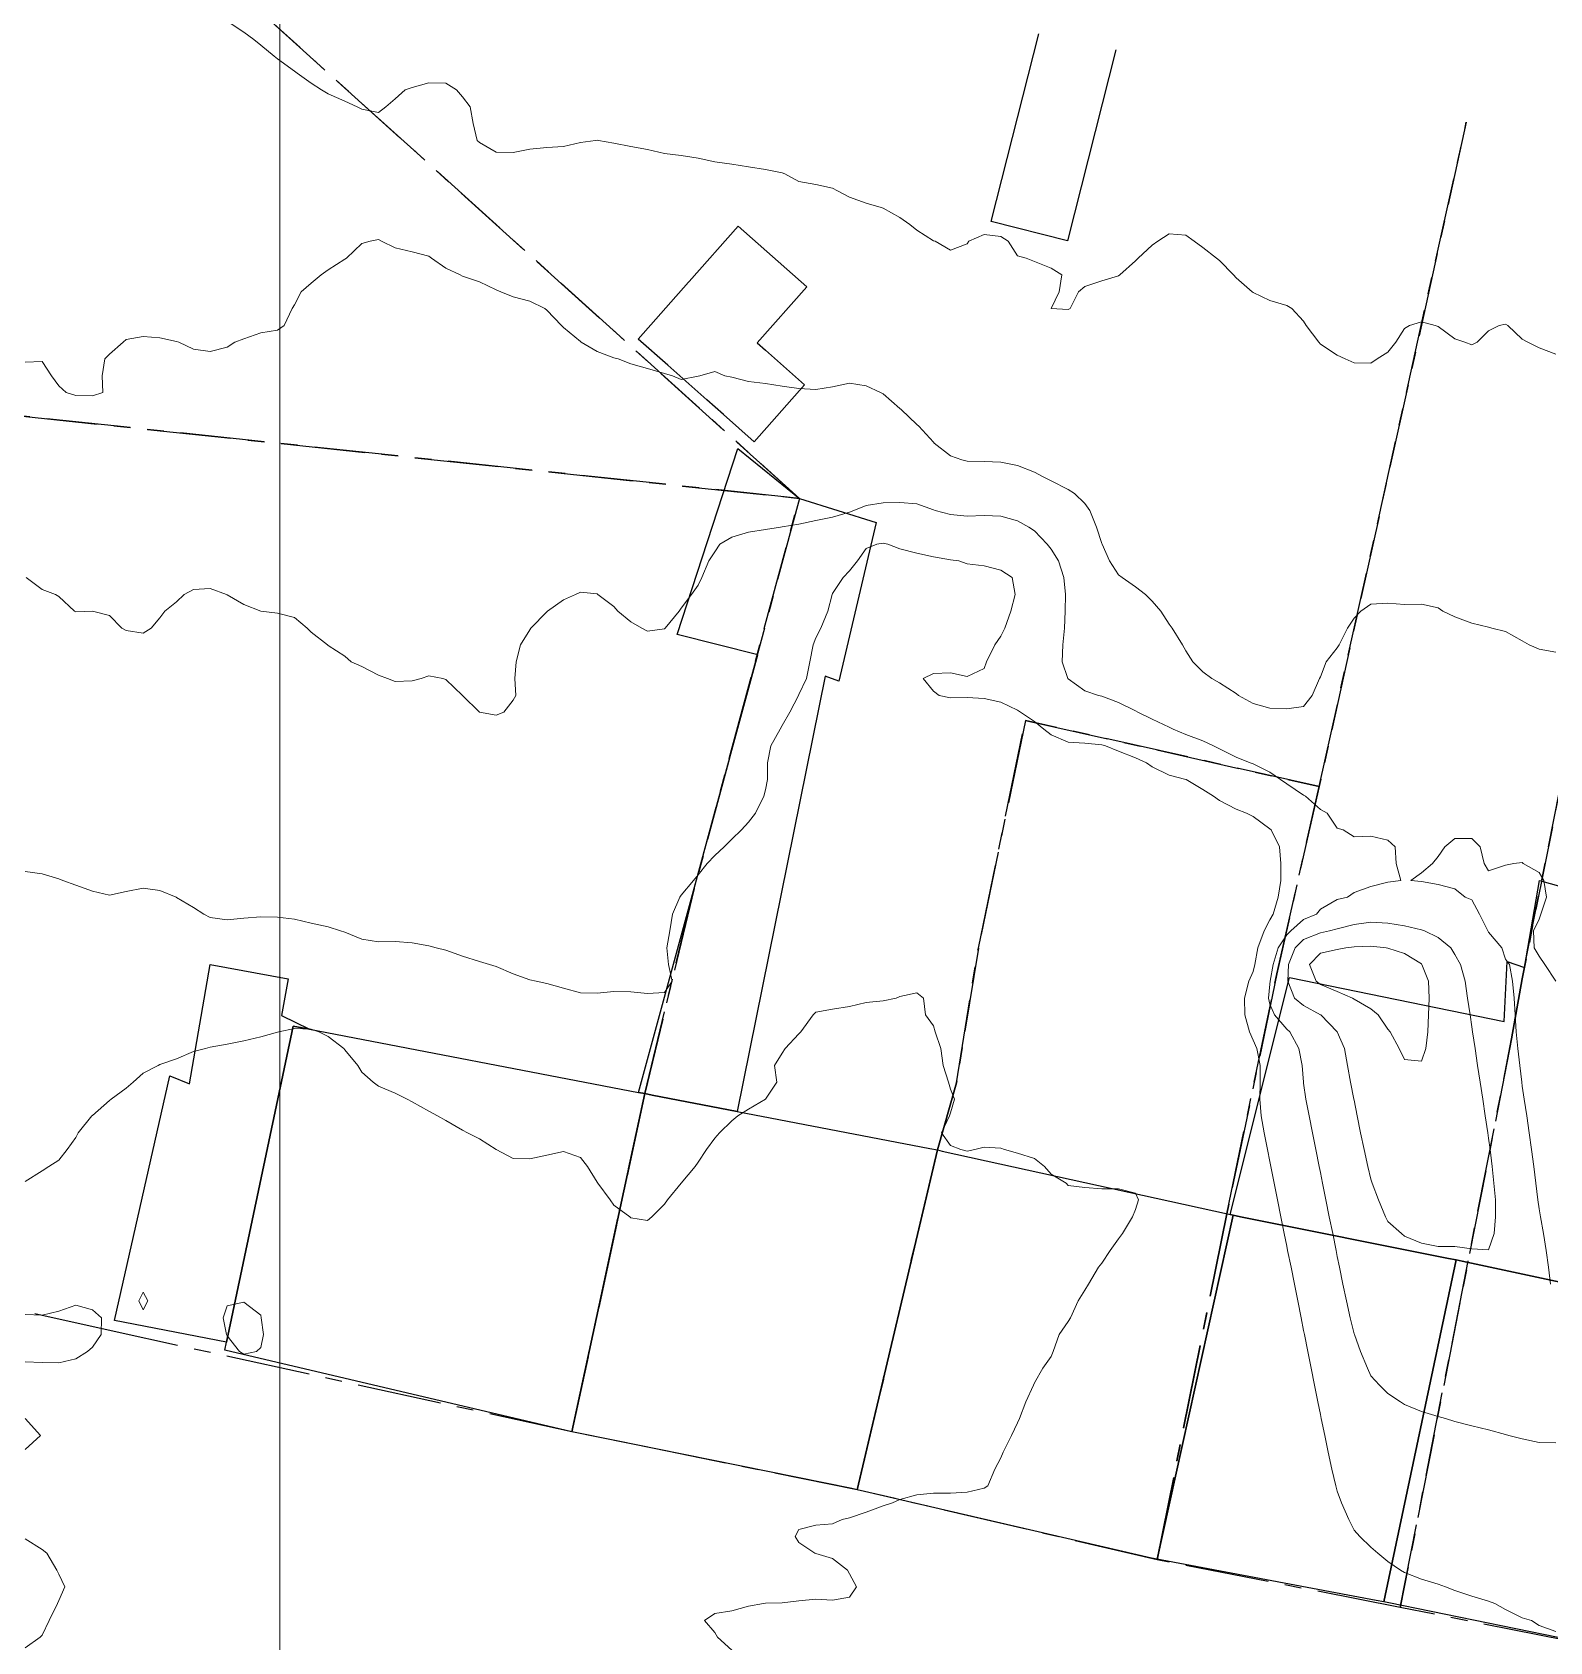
# Model space of a CAD drawing. Header units: centimetres. Extents: x 0 to 642158, y -847 to 649707.
# Drawn here: x 617159.46 to 617204.57, y 621614.12 to 621661.96 of the extents above; entities that cross this region are included whole.
import ezdxf

# ---------------------------------------------------------------- set-up
doc = ezdxf.new("R2010")
doc.units = ezdxf.units.CM
doc.header["$MEASUREMENT"] = 0
doc.linetypes.add('CENTERX2', pattern=[4, 2.5, -0.5, 0.5, -0.5])
doc.layers.add('MEV_grille', color=254, linetype='Continuous', lineweight=9)
doc.layers.add('WAL_topographie 0.5', color=253, linetype='Continuous', lineweight=20)
doc.layers.add('SPW_batiments', color=7, linetype='Continuous')
doc.layers.add('SPW_parcellaire cadastral', color=7, linetype='CENTERX2', lineweight=25, true_color=0xff0542)

# ---------------------------------------------------------------- blocks, each defined once
blk = doc.blocks.new('*U112')
at = {"layer": 'MEV_grille', "transparency": 33554687}
blk.add_lwpolyline([(0, 1825.476), (0, -1825.476)], dxfattribs=at)
blk = doc.blocks.new('*U113')
at = {"layer": 'MEV_grille', "color": 0, "linetype": 'ByBlock', "lineweight": -2, "transparency": 16777216}
blk.add_blockref('*U112', (1800, 0), dxfattribs=at)

msp = doc.modelspace()

# ---------------------------------------------------------------- linework, layer by layer
at = {"layer": 'SPW_batiments'}
for points in [[(617191.669, 621661.438), (617190.228, 621655.758), (617187.961, 621656.341), (617189.376, 621661.912)], [(617181.256, 621652.511), (617182.418, 621651.482), (617180.92, 621649.79), (617180.006, 621650.598), (617179.512, 621651.036), (617178.349, 621652.065), (617177.471, 621652.842), (617178.97, 621654.535), (617178.983, 621654.55), (617180.446, 621656.202), (617182.486, 621654.396), (617181.01, 621652.729), (617181.253, 621652.514), (617181.256, 621652.511)], [(617182.262, 621648.107), (617184.546, 621647.39), (617183.43, 621642.674), (617183.03, 621642.824), (617180.413, 621629.883), (617177.886, 621630.369), (617177.665, 621630.412), (617177.483, 621630.446), (617181.03, 621643.457), (617178.63, 621644.057), (617180.429, 621649.59), (617182.262, 621648.107)], [(617207.099, 621624.327), (617201.962, 621625.431), (617201.782, 621625.469), (617201.561, 621625.513), (617195.377, 621626.753), (617195.156, 621626.797), (617195.069, 621626.816), (617196.831, 621633.859), (617203.214, 621632.56), (617203.298, 621634.343), (617203.814, 621634.16), (617204.263, 621636.743), (617205.213, 621636.477)], [(617167.064, 621633.822), (617166.864, 621632.738), (617167.7, 621632.328), (617167.214, 621632.422), (617165.231, 621623.022), (617161.899, 621623.672), (617163.548, 621630.938), (617164.131, 621630.705), (617164.748, 621634.255), (617167.064, 621633.822)], [(617167.7, 621632.328), (617177.483, 621630.446), (617177.665, 621630.412), (617175.499, 621620.356), (617165.182, 621622.788), (617165.231, 621623.022), (617167.214, 621632.422), (617167.7, 621632.328)], [(617177.886, 621630.369), (617180.413, 621629.883), (617186.142, 621628.781), (617186.363, 621628.738), (617183.982, 621618.635), (617183.816, 621618.674), (617175.499, 621620.356), (617177.665, 621630.412), (617177.886, 621630.369)], [(617186.51, 621628.706), (617194.983, 621626.834), (617195.069, 621626.816), (617195.156, 621626.797), (617192.899, 621616.569), (617192.731, 621616.604), (617184.201, 621618.584), (617183.982, 621618.635), (617186.363, 621628.738), (617186.51, 621628.706)], [(617195.377, 621626.753), (617201.561, 621625.513), (617201.782, 621625.469), (617199.632, 621615.304), (617199.41, 621615.346), (617193.047, 621616.541), (617192.899, 621616.569), (617195.156, 621626.797), (617195.377, 621626.753)], [(617201.962, 621625.431), (617207.099, 621624.327), (617204.816, 621614.24), (617199.783, 621615.276), (617199.632, 621615.304), (617201.782, 621625.469), (617201.962, 621625.431)]]:
    msp.add_lwpolyline(points, dxfattribs=at)
at = {"layer": 'SPW_parcellaire cadastral'}
for points in [[(617182.262, 621648.106), (617150.946, 621651.419), (617144.999, 621627.113), (617137.552, 621628.697), (617141.263, 621642.951), (617146.814, 621670.696)], [(617175.499, 621620.356), (617177.665, 621630.411), (617179.137, 621636.513), (617182.262, 621648.106), (617160.33, 621667.906)], [(617160.33, 621667.906), (617182.262, 621648.106)], [(617202.087, 621659.288), (617197.712, 621639.541), (617188.98, 621641.507), (617187.581, 621634.74), (617186.934, 621630.729), (617186.363, 621628.736), (617183.982, 621618.635), (617175.499, 621620.356)], [(617208.553, 621657.954), (617203.745, 621633.827), (617203.434, 621632.042), (617200.125, 621615.137), (617192.895, 621616.551), (617194.964, 621626.839), (617196.458, 621633.976), (617197.712, 621639.541), (617202.087, 621659.288)], [(617213.198, 621656.995), (617207.646, 621627.867), (617207.099, 621624.326), (617205.063, 621614.157), (617200.125, 621615.137), (617203.434, 621632.042), (617203.745, 621633.827), (617208.553, 621657.954)], [(617175.499, 621620.356), (617161.978, 621623.32), (617144.999, 621627.113), (617150.946, 621651.419), (617182.262, 621648.106), (617179.137, 621636.513), (617177.665, 621630.411), (617175.499, 621620.356)], [(617183.982, 621618.635), (617186.363, 621628.736), (617186.934, 621630.729), (617187.581, 621634.74), (617188.98, 621641.507), (617197.712, 621639.541), (617196.458, 621633.976), (617194.964, 621626.839), (617192.895, 621616.551), (617183.982, 621618.635)]]:
    msp.add_lwpolyline(points, dxfattribs=at)
at = {"layer": 'WAL_topographie 0.5'}
for points in [[(617165.312, 621662.25), (617165.75, 621661.964), (617166.047, 621661.75), (617166.25, 621661.578), (617166.652, 621661.25), (617166.75, 621661.168), (617167.25, 621660.811), (617167.33, 621660.75), (617167.75, 621660.448), (617168.056, 621660.25), (617168.25, 621660.134), (617168.75, 621659.915), (617169.114, 621659.75), (617169.25, 621659.677), (617169.75, 621659.575), (617169.969, 621659.75), (617170.25, 621659.987), (617170.544, 621660.25), (617170.75, 621660.321), (617171.25, 621660.462), (617171.75, 621660.449), (617172.065, 621660.25), (617172.25, 621660.04), (617172.476, 621659.75), (617172.566, 621659.25), (617172.683, 621658.75), (617172.75, 621658.683), (617173.25, 621658.4), (617173.75, 621658.393), (617174.25, 621658.492), (617174.75, 621658.54), (617175.25, 621658.564), (617175.75, 621658.681), (617176.205, 621658.75), (617176.25, 621658.758), (617176.288, 621658.75), (617176.75, 621658.664), (617177.25, 621658.567), (617177.75, 621658.476), (617178.25, 621658.358), (617178.75, 621658.3), (617179.062, 621658.25), (617179.25, 621658.219), (617179.75, 621658.11), (617180.25, 621658.04), (617180.75, 621657.966), (617181.25, 621657.885), (617181.75, 621657.781), (617181.833, 621657.75), (617182.25, 621657.523), (617182.75, 621657.434), (617183.25, 621657.326), (617183.391, 621657.25), (617183.75, 621657.065), (617184.25, 621656.885), (617184.697, 621656.75), (617184.75, 621656.731), (617185.25, 621656.452), (617185.542, 621656.25), (617185.75, 621656.076), (617186.25, 621655.762), (617186.295, 621655.75), (617186.75, 621655.487), (617187.25, 621655.675), (617187.302, 621655.75), (617187.75, 621655.947), (617188.25, 621655.891), (617188.467, 621655.75), (617188.75, 621655.317), (617189, 621655.25), (617189.25, 621655.15), (617189.75, 621654.95), (617190.066, 621654.75), (617189.983, 621654.25), (617189.75, 621653.75), (617190.25, 621653.725), (617190.308, 621653.75), (617190.558, 621654.25), (617190.75, 621654.406), (617191.25, 621654.574), (617191.75, 621654.719), (617191.785, 621654.75), (617192.25, 621655.167), (617192.337, 621655.25), (617192.75, 621655.638), (617192.917, 621655.75), (617193.25, 621655.966), (617193.75, 621655.931), (617194, 621655.75), (617194.25, 621655.565), (617194.664, 621655.25), (617194.75, 621655.182), (617195.163, 621654.75), (617195.25, 621654.661), (617195.724, 621654.25), (617195.75, 621654.228), (617196.25, 621653.984), (617196.75, 621653.841), (617196.898, 621653.75), (617197.25, 621653.37), (617197.329, 621653.25), (617197.703, 621652.75), (617197.75, 621652.692), (617198.25, 621652.368), (617198.487, 621652.25), (617198.75, 621652.134), (617199.25, 621652.129), (617199.439, 621652.25), (617199.75, 621652.448), (617199.993, 621652.75), (617200.25, 621653.161), (617200.398, 621653.25), (617200.75, 621653.358), (617201.163, 621653.25), (617201.25, 621653.219), (617201.75, 621652.85), (617202.044, 621652.75), (617202.25, 621652.667), (617202.409, 621652.75), (617202.75, 621653.091), (617203.068, 621653.25), (617203.25, 621653.288), (617203.324, 621653.25), (617203.75, 621652.839), (617203.917, 621652.75), (617204.25, 621652.578), (617204.75, 621652.393)], [(617159.25, 621652.156), (617159.75, 621652.173), (617160.025, 621651.75), (617160.25, 621651.45), (617160.464, 621651.25), (617160.75, 621651.161), (617161.25, 621651.151), (617161.554, 621651.25), (617161.533, 621651.75), (617161.62, 621652.25), (617161.75, 621652.39), (617162.159, 621652.75), (617162.25, 621652.827), (617162.75, 621652.917), (617163.25, 621652.88), (617163.75, 621652.769), (617163.813, 621652.75), (617164.25, 621652.544), (617164.75, 621652.469), (617165.25, 621652.603), (617165.477, 621652.75), (617165.75, 621652.847), (617166.25, 621653.023), (617166.75, 621653.102), (617166.95, 621653.25), (617167.185, 621653.75), (617167.25, 621653.857), (617167.454, 621654.25), (617167.75, 621654.508), (617168.05, 621654.75), (617168.25, 621654.897), (617168.75, 621655.219), (617168.798, 621655.25), (617169.25, 621655.682), (617169.5, 621655.75), (617169.75, 621655.804), (617169.838, 621655.75), (617170.25, 621655.55), (617170.75, 621655.436), (617171.25, 621655.302), (617171.329, 621655.25), (617171.75, 621654.954), (617172.173, 621654.75), (617172.25, 621654.715), (617172.75, 621654.542), (617173.25, 621654.303), (617173.382, 621654.25), (617173.75, 621654.101), (617174.25, 621653.969), (617174.691, 621653.75), (617174.75, 621653.705), (617175.192, 621653.25), (617175.25, 621653.191), (617175.75, 621652.766), (617175.771, 621652.75), (617176.25, 621652.476), (617176.75, 621652.284), (617176.877, 621652.25), (617177.25, 621652.104), (617177.75, 621651.969), (617178.25, 621651.815), (617178.487, 621651.75), (617178.75, 621651.641), (617179.25, 621651.736), (617179.3, 621651.75), (617179.75, 621651.875), (617180.05, 621651.75), (617180.25, 621651.705), (617180.75, 621651.585), (617181.25, 621651.517), (617181.75, 621651.438), (617182.25, 621651.37), (617182.75, 621651.343), (617183.25, 621651.424), (617183.75, 621651.528), (617184.25, 621651.448), (617184.676, 621651.25), (617184.75, 621651.21), (617185.25, 621650.783), (617185.286, 621650.75), (617185.75, 621650.307), (617185.817, 621650.25), (617186.25, 621649.773), (617186.268, 621649.75), (617186.75, 621649.374), (617187.087, 621649.25), (617187.25, 621649.214), (617187.75, 621649.201), (617188.25, 621649.179), (617188.75, 621649.085), (617189.25, 621648.882), (617189.51, 621648.75), (617189.75, 621648.627), (617190.25, 621648.372), (617190.439, 621648.25), (617190.75, 621647.958), (617190.9, 621647.75), (617191.094, 621647.25), (617191.25, 621646.77), (617191.258, 621646.75), (617191.477, 621646.25), (617191.75, 621645.837), (617191.856, 621645.75), (617192.25, 621645.475), (617192.552, 621645.25), (617192.75, 621645.054), (617193.01, 621644.75), (617193.25, 621644.366), (617193.345, 621644.25), (617193.654, 621643.75), (617193.75, 621643.576), (617193.958, 621643.25), (617194.25, 621642.954), (617194.522, 621642.75), (617194.75, 621642.627), (617195.25, 621642.304), (617195.318, 621642.25), (617195.75, 621642.01), (617196.25, 621641.875), (617196.75, 621641.85), (617197.25, 621641.924), (617197.502, 621642.25), (617197.726, 621642.75), (617197.75, 621642.797), (617197.923, 621643.25), (617198.25, 621643.662), (617198.307, 621643.75), (617198.558, 621644.25), (617198.75, 621644.542), (617198.951, 621644.75), (617199.25, 621644.958), (617199.75, 621644.987), (617200.25, 621644.948), (617200.75, 621644.965), (617201.25, 621644.85), (617201.387, 621644.75), (617201.75, 621644.583), (617202.25, 621644.393), (617202.75, 621644.278), (617202.847, 621644.25), (617203.25, 621644.152), (617203.75, 621643.87), (617203.952, 621643.75), (617204.25, 621643.625), (617204.75, 621643.534)], [(617159.275, 621645.75), (617159.75, 621645.398), (617160.15, 621645.25), (617160.25, 621645.187), (617160.717, 621644.75), (617160.75, 621644.734), (617161.249, 621644.75), (617161.25, 621644.75), (617161.25, 621644.75), (617161.75, 621644.625), (617162.125, 621644.25), (617162.25, 621644.183), (617162.75, 621644.1), (617162.99, 621644.25), (617163.25, 621644.56), (617163.398, 621644.75), (617163.75, 621645.029), (617163.971, 621645.25), (617164.25, 621645.398), (617164.75, 621645.431), (617165.231, 621645.25), (617165.25, 621645.242), (617165.75, 621644.955), (617166.25, 621644.75), (617166.25, 621644.75), (617166.75, 621644.694), (617167.25, 621644.567), (617167.632, 621644.25), (617167.75, 621644.129), (617168.231, 621643.75), (617168.25, 621643.734), (617168.75, 621643.417), (617168.935, 621643.25), (617169.25, 621643.108), (617169.75, 621642.856), (617170.019, 621642.75), (617170.25, 621642.658), (617170.75, 621642.685), (617171.023, 621642.75), (617171.25, 621642.833), (617171.667, 621642.75), (617171.75, 621642.724), (617172.25, 621642.25), (617172.25, 621642.25), (617172.75, 621641.75), (617172.75, 621641.75), (617173.25, 621641.665), (617173.472, 621641.75), (617173.75, 621642.107), (617173.83, 621642.25), (617173.807, 621642.75), (617173.847, 621643.25), (617173.976, 621643.75), (617174.25, 621644.197), (617174.282, 621644.25), (617174.75, 621644.733), (617174.769, 621644.75), (617175.25, 621645.092), (617175.603, 621645.25), (617175.75, 621645.314), (617176.25, 621645.266), (617176.267, 621645.25), (617176.75, 621644.891), (617176.867, 621644.75), (617177.25, 621644.434), (617177.578, 621644.25), (617177.75, 621644.16), (617178.25, 621644.231), (617178.272, 621644.25), (617178.689, 621644.75), (617178.75, 621644.841), (617179.05, 621645.25), (617179.25, 621645.523), (617179.365, 621645.75), (617179.567, 621646.25), (617179.75, 621646.515), (617179.901, 621646.75), (617180.25, 621646.954), (617180.75, 621647.103), (617181.25, 621647.185), (617181.7, 621647.25), (617181.75, 621647.257), (617182.25, 621647.339), (617182.75, 621647.447), (617183.25, 621647.551), (617183.75, 621647.701), (617183.884, 621647.75), (617184.25, 621647.892), (617184.75, 621647.97), (617185.25, 621647.984), (617185.75, 621647.946), (617186.25, 621647.77), (617186.301, 621647.75), (617186.75, 621647.624), (617187.25, 621647.573), (617187.75, 621647.601), (617188.25, 621647.573), (617188.75, 621647.438), (617189.086, 621647.25), (617189.25, 621647.144), (617189.624, 621646.75), (617189.75, 621646.595), (617189.967, 621646.25), (617190.125, 621645.75), (617190.173, 621645.25), (617190.166, 621644.75), (617190.139, 621644.25), (617190.091, 621643.75), (617190.069, 621643.25), (617190.242, 621642.75), (617190.25, 621642.74), (617190.75, 621642.382), (617191.157, 621642.25), (617191.25, 621642.231), (617191.75, 621642.041), (617192.25, 621641.789), (617192.324, 621641.75), (617192.75, 621641.548), (617193.25, 621641.304), (617193.369, 621641.25), (617193.75, 621641.088), (617194.25, 621640.9), (617194.572, 621640.75), (617194.75, 621640.659), (617195.25, 621640.409), (617195.661, 621640.25), (617195.75, 621640.215), (617196.25, 621639.964), (617196.565, 621639.75), (617196.75, 621639.621), (617197.25, 621639.282), (617197.309, 621639.25), (617197.75, 621638.862), (617197.947, 621638.75), (617198.25, 621638.306), (617198.429, 621638.25), (617198.75, 621638.046), (617199.25, 621638.068), (617199.75, 621637.95), (617199.972, 621637.75), (617200, 621637.25), (617200.143, 621636.75), (617199.75, 621636.7), (617199.25, 621636.573), (617198.75, 621636.387), (617198.552, 621636.25), (617198.25, 621636.186), (617197.75, 621635.897), (617197.633, 621635.75), (617197.25, 621635.587), (617196.872, 621635.25), (617196.75, 621635.133), (617196.49, 621634.75), (617196.35, 621634.25), (617196.258, 621633.75), (617196.25, 621633.664), (617196.205, 621633.25), (617196.25, 621633.07), (617196.383, 621632.75), (617196.75, 621632.325), (617196.837, 621632.25), (617197.112, 621631.75), (617197.21, 621631.25), (617197.247, 621630.75), (617197.25, 621630.724), (617197.316, 621630.25), (617197.414, 621629.75), (617197.514, 621629.25), (617197.614, 621628.75), (617197.714, 621628.25), (617197.75, 621628.071), (617197.814, 621627.75), (617197.914, 621627.25), (617198.014, 621626.75), (617198.114, 621626.25), (617198.214, 621625.75), (617198.25, 621625.571), (617198.315, 621625.25), (617198.417, 621624.75), (617198.525, 621624.25), (617198.638, 621623.75), (617198.75, 621623.274), (617198.758, 621623.25), (617198.939, 621622.75), (617199.147, 621622.25), (617199.25, 621622.027), (617199.503, 621621.75), (617199.75, 621621.5), (617200.135, 621621.25), (617200.25, 621621.175), (617200.75, 621620.963), (617201.25, 621620.81), (617201.468, 621620.75), (617201.75, 621620.667), (617202.25, 621620.534), (617202.75, 621620.414), (617203.25, 621620.276), (617203.35, 621620.25), (617203.75, 621620.145), (617204.25, 621620.043), (617204.75, 621620.029)], [(617159.25, 621637.01), (617159.75, 621636.941), (617160.25, 621636.795), (617160.367, 621636.75), (617160.75, 621636.604), (617161.25, 621636.434), (617161.75, 621636.316), (617162.25, 621636.422), (617162.75, 621636.517), (617163.25, 621636.452), (617163.734, 621636.25), (617163.75, 621636.243), (617164.25, 621635.947), (617164.559, 621635.75), (617164.75, 621635.65), (617165.25, 621635.574), (617165.75, 621635.631), (617166.25, 621635.67), (617166.75, 621635.658), (617167.25, 621635.597), (617167.75, 621635.476), (617168.25, 621635.366), (617168.618, 621635.25), (617168.75, 621635.212), (617169.25, 621634.999), (617169.75, 621634.921), (617170.25, 621634.938), (617170.75, 621634.895), (617171.25, 621634.81), (617171.468, 621634.75), (617171.75, 621634.681), (617172.25, 621634.499), (617172.75, 621634.337), (617173.05, 621634.25), (617173.25, 621634.19), (617173.75, 621633.971), (617174.25, 621633.793), (617174.434, 621633.75), (617174.75, 621633.687), (617175.25, 621633.545), (617175.75, 621633.407), (617176.25, 621633.399), (617176.75, 621633.443), (617177.25, 621633.439), (617177.75, 621633.39), (617178.25, 621633.414), (617178.479, 621633.75), (617178.369, 621634.25), (617178.318, 621634.75), (617178.409, 621635.25), (617178.487, 621635.75), (617178.705, 621636.25), (617178.75, 621636.314), (617179.111, 621636.75), (617179.25, 621636.911), (617179.522, 621637.25), (617179.75, 621637.488), (617180.022, 621637.75), (617180.25, 621637.974), (617180.537, 621638.25), (617180.75, 621638.484), (617180.952, 621638.75), (617181.209, 621639.25), (617181.25, 621639.438), (617181.318, 621639.75), (617181.317, 621640.25), (617181.414, 621640.75), (617181.687, 621641.25), (617181.75, 621641.356), (617181.975, 621641.75), (617182.239, 621642.25), (617182.25, 621642.276), (617182.475, 621642.75), (617182.571, 621643.25), (617182.667, 621643.75), (617182.75, 621643.958), (617182.901, 621644.25), (617183.105, 621644.75), (617183.236, 621645.25), (617183.25, 621645.277), (617183.565, 621645.75), (617183.75, 621645.957), (617183.992, 621646.25), (617184.25, 621646.612), (617184.56, 621646.75), (617184.75, 621646.774), (617184.887, 621646.75), (617185.25, 621646.604), (617185.75, 621646.477), (617186.25, 621646.371), (617186.75, 621646.28), (617187, 621646.25), (617187.25, 621646.162), (617187.75, 621646.104), (617188.25, 621645.971), (617188.583, 621645.75), (617188.675, 621645.25), (617188.545, 621644.75), (617188.373, 621644.25), (617188.25, 621644.009), (617188.073, 621643.75), (617187.826, 621643.25), (617187.75, 621643.046), (617187.25, 621642.816), (617186.75, 621642.921), (617186.25, 621642.904), (617185.937, 621642.75), (617186.25, 621642.38), (617186.417, 621642.25), (617186.75, 621642.179), (617187.25, 621642.19), (617187.75, 621642.162), (617188.25, 621642.047), (617188.75, 621641.813), (617188.836, 621641.75), (617189.25, 621641.477), (617189.528, 621641.25), (617189.75, 621641.076), (617190.25, 621640.856), (617190.75, 621640.827), (617191.25, 621640.782), (617191.36, 621640.75), (617191.75, 621640.591), (617192.25, 621640.398), (617192.582, 621640.25), (617192.75, 621640.128), (617193.25, 621639.879), (617193.75, 621639.752), (617193.755, 621639.75), (617194.25, 621639.448), (617194.569, 621639.25), (617194.75, 621639.127), (617195.25, 621638.872), (617195.552, 621638.75), (617195.75, 621638.648), (617196.25, 621638.285), (617196.284, 621638.25), (617196.534, 621637.75), (617196.575, 621637.25), (617196.573, 621636.75), (617196.497, 621636.25), (617196.343, 621635.75), (617196.25, 621635.577), (617196.079, 621635.25), (617195.89, 621634.75), (617195.797, 621634.25), (617195.75, 621634.041), (617195.621, 621633.75), (617195.495, 621633.25), (617195.502, 621632.75), (617195.639, 621632.25), (617195.75, 621632.002), (617195.858, 621631.75), (617195.962, 621631.25), (617195.962, 621630.75), (617195.946, 621630.25), (617195.989, 621629.75), (617196.08, 621629.25), (617196.181, 621628.75), (617196.25, 621628.398), (617196.279, 621628.25), (617196.377, 621627.75), (617196.478, 621627.25), (617196.577, 621626.75), (617196.674, 621626.25), (617196.75, 621625.875), (617196.775, 621625.75), (617196.877, 621625.25), (617196.978, 621624.75), (617197.077, 621624.25), (617197.173, 621623.75), (617197.25, 621623.375), (617197.275, 621623.25), (617197.377, 621622.75), (617197.478, 621622.25), (617197.574, 621621.75), (617197.67, 621621.25), (617197.75, 621620.875), (617197.775, 621620.75), (617197.877, 621620.25), (617197.979, 621619.75), (617198.087, 621619.25), (617198.208, 621618.75), (617198.25, 621618.597), (617198.381, 621618.25), (617198.593, 621617.75), (617198.75, 621617.432), (617198.921, 621617.25), (617199.25, 621616.925), (617199.456, 621616.75), (617199.75, 621616.5), (617200.135, 621616.25), (617200.25, 621616.175), (617200.75, 621615.975), (617201.25, 621615.825), (617201.464, 621615.75), (617201.75, 621615.643), (617202.25, 621615.469), (617202.75, 621615.323), (617202.938, 621615.25), (617203.25, 621615.078), (617203.75, 621614.826), (617204.028, 621614.75), (617204.25, 621614.596), (617204.75, 621614.422)], [(617204.589, 621624.75), (617204.528, 621625.25), (617204.461, 621625.75), (617204.382, 621626.25), (617204.292, 621626.75), (617204.25, 621626.989), (617204.214, 621627.25), (617204.157, 621627.75), (617204.097, 621628.25), (617204.028, 621628.75), (617203.954, 621629.25), (617203.881, 621629.75), (617203.811, 621630.25), (617203.75, 621630.637), (617203.738, 621630.75), (617203.681, 621631.25), (617203.619, 621631.75), (617203.57, 621632.25), (617203.539, 621632.75), (617203.507, 621633.25), (617203.462, 621633.75), (617203.367, 621634.25), (617203.25, 621634.406), (617203.14, 621634.75), (617202.75, 621635.211), (617202.727, 621635.25), (617202.481, 621635.75), (617202.25, 621636.172), (617202.054, 621636.25), (617201.75, 621636.5), (617201.25, 621636.627), (617200.75, 621636.719), (617200.438, 621636.75), (617200.75, 621636.977), (617201.083, 621637.25), (617201.25, 621637.464), (617201.45, 621637.75), (617201.75, 621638), (617202.25, 621638), (617202.5, 621637.75), (617202.614, 621637.25), (617202.75, 621637.036), (617203.25, 621637.204), (617203.5, 621637.25), (617203.75, 621637.281), (617203.777, 621637.25), (617204.25, 621636.985), (617204.392, 621636.75), (617204.468, 621636.25), (617204.3, 621635.75), (617204.25, 621635.599), (617204.08, 621635.25), (617204.105, 621634.75), (617204.25, 621634.5), (617204.42, 621634.25), (617204.75, 621633.75)], [(617202.75, 621625.77), (617202.911, 621626.25), (617202.959, 621626.75), (617202.952, 621627.25), (617202.906, 621627.75), (617202.853, 621628.25), (617202.796, 621628.75), (617202.75, 621629.087), (617202.725, 621629.25), (617202.649, 621629.75), (617202.577, 621630.25), (617202.5, 621630.75), (617202.422, 621631.25), (617202.346, 621631.75), (617202.272, 621632.25), (617202.25, 621632.4), (617202.198, 621632.75), (617202.124, 621633.25), (617202.051, 621633.75), (617201.916, 621634.25), (617201.75, 621634.551), (617201.622, 621634.75), (617201.25, 621635.055), (617200.84, 621635.25), (617200.75, 621635.284), (617200.25, 621635.404), (617199.75, 621635.479), (617199.25, 621635.506), (617198.75, 621635.435), (617198.25, 621635.307), (617198.019, 621635.25), (617197.75, 621635.196), (617197.25, 621634.993), (617196.999, 621634.75), (617196.798, 621634.25), (617196.777, 621633.75), (617196.978, 621633.25), (617197.25, 621633.027), (617197.75, 621632.756), (617197.76, 621632.75), (617198.25, 621632.25), (617198.25, 621632.25), (617198.463, 621631.75), (617198.553, 621631.25), (617198.643, 621630.75), (617198.743, 621630.25), (617198.75, 621630.214), (617198.843, 621629.75), (617198.944, 621629.25), (617199.05, 621628.75), (617199.162, 621628.25), (617199.25, 621627.871), (617199.291, 621627.75), (617199.474, 621627.25), (617199.684, 621626.75), (617199.75, 621626.608), (617200.158, 621626.25), (617200.25, 621626.175), (617200.75, 621625.962), (617201.25, 621625.868), (617201.75, 621625.868), (617202.25, 621625.797), (617202.75, 621625.77)], [(617200.75, 621631.373), (617200.882, 621631.75), (617200.938, 621632.25), (617200.965, 621632.75), (617200.986, 621633.25), (617200.962, 621633.75), (617200.766, 621634.25), (617200.75, 621634.267), (617200.25, 621634.578), (617199.75, 621634.74), (617199.7, 621634.75), (617199.25, 621634.8), (617198.75, 621634.778), (617198.507, 621634.75), (617198.25, 621634.7), (617197.75, 621634.589), (617197.425, 621634.25), (617197.619, 621633.75), (617197.75, 621633.652), (617198.25, 621633.444), (617198.699, 621633.25), (617198.75, 621633.224), (617199.25, 621632.935), (617199.466, 621632.75), (617199.75, 621632.325), (617199.82, 621632.25), (617200.091, 621631.75), (617200.25, 621631.431), (617200.75, 621631.373)], [(617159.25, 621627.795), (617159.75, 621628.115), (617159.953, 621628.25), (617160.25, 621628.436), (617160.492, 621628.75), (617160.75, 621629.104), (617160.819, 621629.25), (617161.232, 621629.75), (617161.25, 621629.766), (617161.75, 621630.212), (617161.808, 621630.25), (617162.25, 621630.578), (617162.455, 621630.75), (617162.75, 621631.017), (617163.204, 621631.25), (617163.25, 621631.276), (617163.75, 621631.45), (617164.25, 621631.66), (617164.607, 621631.75), (617164.75, 621631.789), (617165.25, 621631.881), (617165.75, 621631.98), (617166.25, 621632.1), (617166.75, 621632.242), (617166.785, 621632.25), (617167.25, 621632.35), (617167.75, 621632.331), (617167.972, 621632.25), (617168.25, 621632.11), (617168.721, 621631.75), (617168.75, 621631.709), (617169.138, 621631.25), (617169.25, 621631.047), (617169.589, 621630.75), (617169.75, 621630.632), (617170.25, 621630.425), (617170.6, 621630.25), (617170.75, 621630.171), (617171.25, 621629.891), (617171.5, 621629.75), (617171.75, 621629.609), (617172.25, 621629.329), (617172.4, 621629.25), (617172.75, 621629.071), (617173.25, 621628.75), (617173.25, 621628.75), (617173.75, 621628.488), (617174.25, 621628.469), (617174.75, 621628.587), (617175.25, 621628.687), (617175.75, 621628.509), (617175.962, 621628.25), (617176.25, 621627.775), (617176.269, 621627.75), (617176.635, 621627.25), (617176.75, 621627.1), (617177.217, 621626.75), (617177.25, 621626.724), (617177.75, 621626.639), (617177.875, 621626.75), (617178.25, 621627.125), (617178.337, 621627.25), (617178.75, 621627.75), (617178.75, 621627.75), (617179.163, 621628.25), (617179.25, 621628.375), (617179.5, 621628.75), (617179.75, 621629.083), (617179.886, 621629.25), (617180.25, 621629.598), (617180.434, 621629.75), (617180.75, 621629.95), (617181.25, 621630.25), (617181.25, 621630.25), (617181.591, 621630.75), (617181.517, 621631.25), (617181.75, 621631.618), (617181.839, 621631.75), (617182.25, 621632.192), (617182.3, 621632.25), (617182.669, 621632.75), (617182.75, 621632.829), (617183.25, 621632.922), (617183.75, 621633), (617184.25, 621633.121), (617184.75, 621633.167), (617185.139, 621633.25), (617185.25, 621633.3), (617185.75, 621633.412), (617185.946, 621633.25), (617186.007, 621632.75), (617186.25, 621632.43), (617186.301, 621632.25), (617186.468, 621631.75), (617186.538, 621631.25), (617186.693, 621630.75), (617186.75, 621630.545), (617186.875, 621630.25), (617186.75, 621629.844), (617186.725, 621629.75), (617186.484, 621629.25), (617186.75, 621628.871), (617187.058, 621628.75), (617187.25, 621628.706), (617187.478, 621628.75), (617187.75, 621628.821), (617188.25, 621628.794), (617188.355, 621628.75), (617188.75, 621628.643), (617189.25, 621628.488), (617189.552, 621628.25), (617189.75, 621628.013), (617190.187, 621627.75), (617190.25, 621627.679), (617190.75, 621627.625), (617191.25, 621627.578), (617191.75, 621627.583), (617192.25, 621627.45), (617192.345, 621627.25), (617192.25, 621626.964), (617192.167, 621626.75), (617191.868, 621626.25), (617191.75, 621626.096), (617191.5, 621625.75), (617191.25, 621625.375), (617191.15, 621625.25), (617190.855, 621624.75), (617190.75, 621624.568), (617190.544, 621624.25), (617190.325, 621623.75), (617190.25, 621623.635), (617189.987, 621623.25), (617189.81, 621622.75), (617189.75, 621622.6), (617189.5, 621622.25), (617189.25, 621621.812), (617189.219, 621621.75), (617188.989, 621621.25), (617188.804, 621620.75), (617188.75, 621620.625), (617188.562, 621620.25), (617188.319, 621619.75), (617188.25, 621619.583), (617188.068, 621619.25), (617187.861, 621618.75), (617187.75, 621618.68), (617187.25, 621618.567), (617186.75, 621618.531), (617186.25, 621618.533), (617185.75, 621618.484), (617185.25, 621618.35), (617185.031, 621618.25), (617184.75, 621618.156), (617184.25, 621617.97), (617183.75, 621617.806), (617183.536, 621617.75), (617183.25, 621617.628), (617182.75, 621617.58), (617182.25, 621617.45), (617182.139, 621617.25), (617182.25, 621617.071), (617182.724, 621616.75), (617182.75, 621616.737), (617183.25, 621616.591), (617183.691, 621616.25), (617183.75, 621616.139), (617183.962, 621615.75), (617183.75, 621615.446), (617183.25, 621615.353), (617182.75, 621615.388), (617182.25, 621615.335), (617181.75, 621615.276), (617181.25, 621615.26), (617181.194, 621615.25), (617180.75, 621615.179), (617180.25, 621615.041), (617179.75, 621614.958), (617179.437, 621614.75), (617179.75, 621614.393), (617179.825, 621614.25), (617180.25, 621613.864)], [(617162.891, 621624.25), (617162.75, 621623.988), (617162.628, 621624.25), (617162.75, 621624.512), (617162.891, 621624.25)], [(617159.25, 621623.846), (617159.75, 621623.824), (617160.25, 621623.94), (617160.75, 621624.126), (617161.25, 621623.984), (617161.512, 621623.75), (617161.509, 621623.25), (617161.25, 621622.871), (617161.098, 621622.75), (617160.75, 621622.528), (617160.25, 621622.412), (617159.75, 621622.419), (617159.25, 621622.441)], [(617166.12, 621622.75), (617165.75, 621622.665), (617165.615, 621622.75), (617165.25, 621623.215), (617165.227, 621623.25), (617165.129, 621623.75), (617165.25, 621624.107), (617165.75, 621624.21), (617166.25, 621623.827), (617166.267, 621623.75), (617166.335, 621623.25), (617166.25, 621622.867), (617166.12, 621622.75)], [(617159.25, 621620.75), (617159.698, 621620.25), (617159.25, 621619.831)], [(617159.25, 621617.173), (617159.75, 621616.863), (617159.89, 621616.75), (617160.192, 621616.25), (617160.25, 621616.125), (617160.43, 621615.75), (617160.25, 621615.341), (617160.208, 621615.25), (617159.956, 621614.75), (617159.75, 621614.313), (617159.691, 621614.25), (617159.25, 621613.938)]]:
    msp.add_lwpolyline(points, dxfattribs=at)

# ---------------------------------------------------------------- block references
at = {"layer": 'MEV_grille', "transparency": 33554687}
msp.add_blockref('*U113', (615366.814, 620593.644), dxfattribs=at)

doc.saveas('drawing.dxf')
